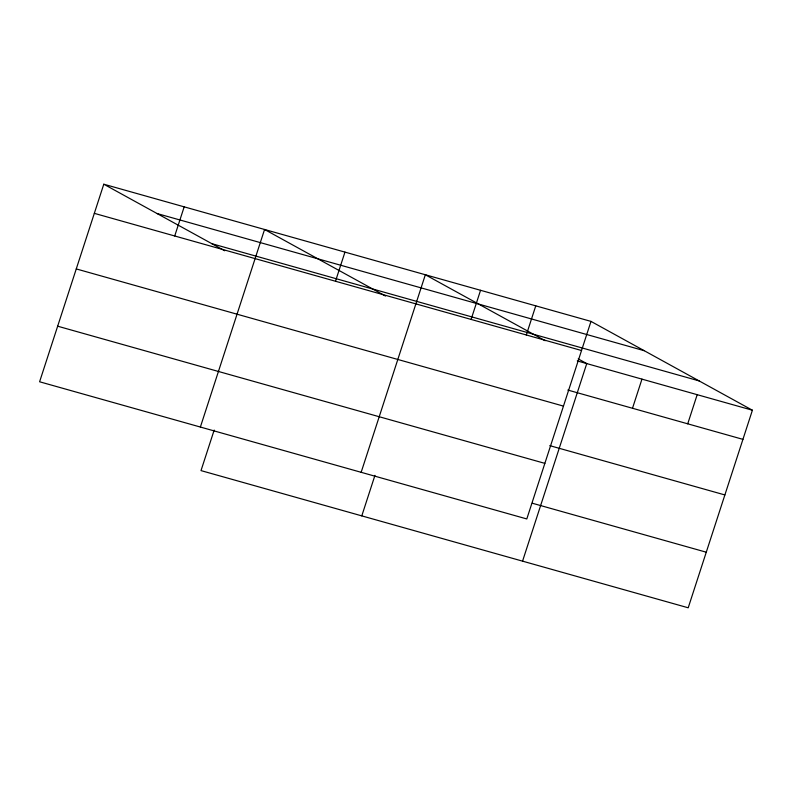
<?xml version="1.0" encoding="UTF-8"?>
<svg xmlns="http://www.w3.org/2000/svg" width="792" height="792" viewBox="0 0 792 792"><rect width="100%" height="100%" fill="white"/><g stroke="black" fill="none" stroke-linecap="round" stroke-linejoin="round"><path stroke-width="1.19" d="M103.792 184.209L39.6 381.774L526.799 518.948L590.99 321.394L103.792 184.209L224.72 250.767M174.715 235.976L184.18 206.851M200.376 427.046L264.568 229.482L385.496 296.04M214.177 430.076L201.01 470.606L688.208 607.791L752.4 410.226L590.99 321.394M335.491 281.249L344.956 252.113M361.152 472.309L425.344 274.755L545.203 340.718M361.786 515.879L374.953 475.349M471.091 319.433L480.556 290.298M526.304 334.976L535.768 305.841M522.562 561.142L586.753 363.587L578.229 358.895M632.501 408.266L641.966 379.13M687.723 423.809L697.188 394.683M157.054 213.533L644.252 350.707M211.939 243.728L699.138 380.912M94.327 213.345L581.526 350.519M577.299 360.924L752.4 410.226M567.834 390.06L742.936 439.362M76.27 268.924L563.468 406.108M549.767 445.639L724.878 494.941M57.658 326.195L544.856 463.37M532.343 503.237L706.266 552.202"/></g></svg>
